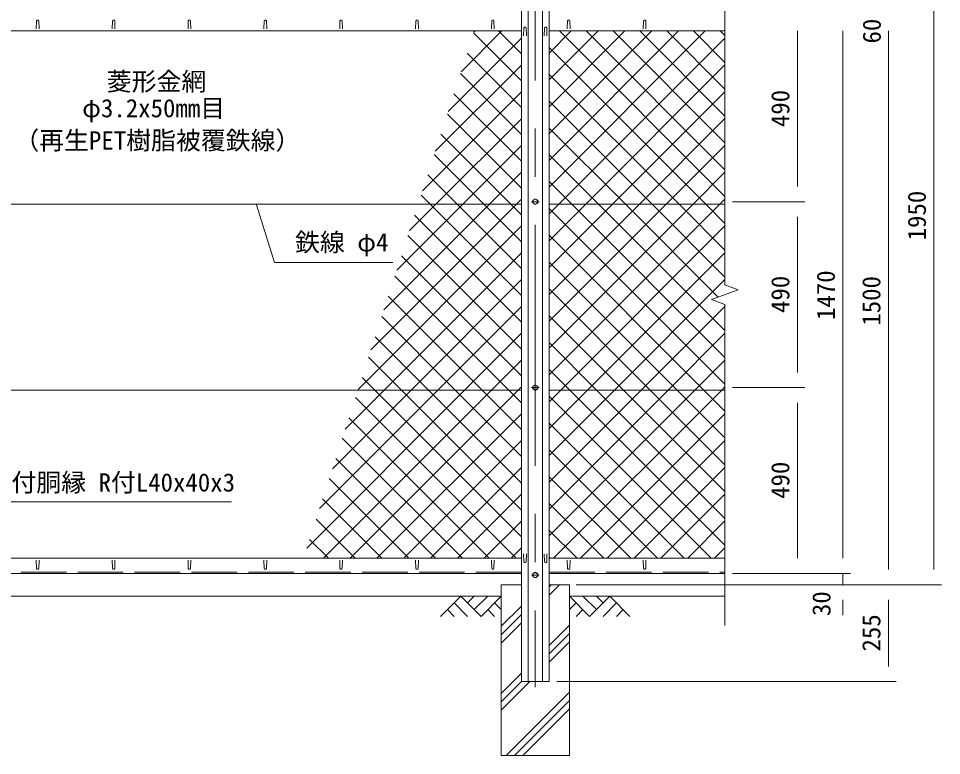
# Model space of a CAD drawing. Units: millimetres, scale not verified. Extents: x -4200 to 4200, y -2970 to 2970.
# Drawn here: x -2748 to -314, y -356 to 1587 of the extents above; entities that cross this region are included whole.
import ezdxf
from ezdxf.enums import TextEntityAlignment as Align

# ---------------------------------------------------------------- set-up
doc = ezdxf.new("R2010")
doc.units = ezdxf.units.MM
doc.header["$LTSCALE"] = 20
doc.linetypes.add('DASHED', pattern=[7.5, 6, -1.5])
doc.linetypes.add('USER1', pattern=[50.8, 31.75, -6.35, 6.35, -6.35])
for name, color, linetype, lineweight in [('0-0_D-STR1', 1, 'Continuous', 18), ('0-1_D-BMK', 2, 'USER1', 13), ('0-2_D-STR-DIM', 7, 'Continuous', 9), ('0-3_D-STR3', 3, 'Continuous', 13), ('0-4_D-BGD', 7, 'Continuous', 9), ('0-5_D-STR4', 7, 'Continuous', 9), ('0-6_D-DCR-HCH', 7, 'Continuous', 9), ('0-7_D-STR-TXT', 7, 'Continuous', 9), ('0-A_D-STR2', 7, 'Continuous', 9)]:
    doc.layers.add(name, color=color, linetype=linetype, lineweight=lineweight)
doc.styles.add('ＭＳ ゴシック', font='')
doc.styles.get('ＭＳ ゴシック').set_extended_font_data('MS Gothic')

msp = doc.modelspace()

# ---------------------------------------------------------------- linework, layer by layer
at = {"layer": '0-0_D-STR1'}
for p, q in [((-1421.47, -161.02), (-1421.47, 2043.69)), ((-1403.97, -161.02), (-1403.97, 2043.69)), ((-1365.97, -161.02), (-1365.97, 2043.69)), ((-1348.47, -161.02), (-1348.47, 2043.69)), ((-2699.97, 1580.85), (-2700.72, 1559.35)), ((-2693.97, 1580.85), (-2693.22, 1559.35)), ((-2499.97, 1580.85), (-2500.72, 1559.35)), ((-2493.97, 1580.85), (-2493.22, 1559.35)), ((-2299.97, 1580.85), (-2300.72, 1559.35)), ((-2293.97, 1580.85), (-2293.22, 1559.35)), ((-2099.97, 1580.85), (-2100.72, 1559.35)), ((-2093.97, 1580.85), (-2093.22, 1559.35)), ((-1899.97, 1580.85), (-1900.72, 1559.35)), ((-1893.97, 1580.85), (-1893.22, 1559.35)), ((-1699.97, 1580.85), (-1700.72, 1559.35)), ((-1693.97, 1580.85), (-1693.22, 1559.35)), ((-1499.97, 1580.85), (-1500.72, 1559.35)), ((-1493.97, 1580.85), (-1493.22, 1559.35)), ((-1414.97, 1562.36), (-1415.72, 1540.86)), ((-1408.97, 1562.36), (-1408.22, 1540.86)), ((-1360.97, 1562.36), (-1361.72, 1540.86)), ((-1354.97, 1562.36), (-1354.22, 1540.86)), ((-1299.97, 1580.85), (-1300.72, 1559.35)), ((-1293.97, 1580.85), (-1293.22, 1559.35)), ((-1099.97, 1580.85), (-1100.72, 1559.35)), ((-1093.97, 1580.85), (-1093.22, 1559.35)), ((-3359.97, 1553.98), (-1421.47, 1553.98)), ((-884.97, 1553.98), (-1348.47, 1553.98)), ((-1414.97, 154.31), (-1415.72, 175.81)), ((-1408.97, 154.31), (-1408.22, 175.81)), ((-1360.97, 154.31), (-1361.72, 175.81)), ((-1354.97, 154.31), (-1354.22, 175.81)), ((-3359.97, 163.98), (-1421.47, 163.98)), ((-2699.97, 137.11), (-2700.72, 158.61)), ((-2693.97, 137.11), (-2693.22, 158.61)), ((-2499.97, 137.11), (-2500.72, 158.61)), ((-2493.97, 137.11), (-2493.22, 158.61)), ((-2299.97, 137.11), (-2300.72, 158.61)), ((-2293.97, 137.11), (-2293.22, 158.61)), ((-2099.97, 137.11), (-2100.72, 158.61)), ((-2093.97, 137.11), (-2093.22, 158.61)), ((-1899.97, 137.11), (-1900.72, 158.61)), ((-1893.97, 137.11), (-1893.22, 158.61)), ((-1699.97, 137.11), (-1700.72, 158.61)), ((-1693.97, 137.11), (-1693.22, 158.61)), ((-1499.97, 137.11), (-1500.72, 158.61)), ((-1493.97, 137.11), (-1493.22, 158.61)), ((-884.97, 163.98), (-1348.47, 163.98)), ((-1299.97, 137.11), (-1300.72, 158.61)), ((-1293.97, 137.11), (-1293.22, 158.61)), ((-1099.97, 137.11), (-1100.72, 158.61)), ((-1093.97, 137.11), (-1093.22, 158.61)), ((-1421.47, 123.98), (-3359.97, 123.98)), ((-1348.47, 123.98), (-884.97, 123.98)), ((-1421.47, -161.02), (-1348.47, -161.02))]:
    msp.add_line(p, q, dxfattribs=at)
at = {"layer": '0-0_D-STR1', "linetype": 'DASHED'}
for p, q in [((-1421.47, 126.98), (-3359.97, 126.98)), ((-1348.47, 126.98), (-884.97, 126.98))]:
    msp.add_line(p, q, dxfattribs=at)
at = {"layer": '0-0_D-STR1'}
for centre, start, end in [((-2696.97, 1579.6), 22.61986, 157.38014), ((-2496.97, 1579.6), 22.61986, 157.38014), ((-2296.97, 1579.6), 22.61986, 157.38014), ((-2096.97, 1579.6), 22.61986, 157.38014), ((-1896.97, 1579.6), 22.61986, 157.38014), ((-1696.97, 1579.6), 22.61986, 157.38014), ((-1496.97, 1579.6), 22.61986, 157.38014), ((-1296.97, 1579.6), 22.61986, 157.38014), ((-1096.97, 1579.6), 22.61986, 157.38014), ((-1411.97, 1561.11), 22.61986, 157.38014), ((-1357.97, 1561.11), 22.61986, 157.38014), ((-1411.97, 155.56), 202.61986, 337.38014), ((-1357.97, 155.56), 202.61986, 337.38014), ((-2696.97, 138.36), 202.61986, 337.38014), ((-2496.97, 138.36), 202.61986, 337.38014), ((-2296.97, 138.36), 202.61986, 337.38014), ((-2096.97, 138.36), 202.61986, 337.38014), ((-1896.97, 138.36), 202.61986, 337.38014), ((-1696.97, 138.36), 202.61986, 337.38014), ((-1496.97, 138.36), 202.61986, 337.38014), ((-1296.97, 138.36), 202.61986, 337.38014), ((-1096.97, 138.36), 202.61986, 337.38014)]:
    msp.add_arc(centre, 3.25, start, end, dxfattribs=at)
at = {"layer": '0-1_D-BMK'}
for p, q in [((-1384.97, 2058.69), (-1384.97, -176.02)), ((-1374.97, 1103.98), (-1394.97, 1103.98)), ((-1374.97, 613.98), (-1394.97, 613.98)), ((-1374.97, 119.48), (-1394.97, 119.48))]:
    msp.add_line(p, q, dxfattribs=at)
at = {"layer": '0-2_D-STR-DIM'}
for p, q in [((-884.97, 2093.14), (-884.97, 884.63)), ((-333.93, 133.98), (-333.93, 2003.69)), ((-693.93, 1143.98), (-693.93, 1553.98)), ((-573.93, 1553.98), (-573.93, 163.98)), ((-453.93, 1553.98), (-453.93, 133.98)), ((-453.93, 1553.98), (-453.93, 1513.98)), ((-864.97, 1103.98), (-673.93, 1103.98)), ((-864.97, 1103.98), (-673.93, 1103.98)), ((-693.93, 1063.98), (-693.93, 653.98)), ((-849.74, 871.81), (-884.97, 884.63)), ((-920.21, 846.15), (-849.74, 871.81)), ((-884.97, 833.33), (-920.21, 846.15)), ((-884.97, 833.33), (-884.97, -13.33)), ((-864.97, 613.98), (-673.93, 613.98)), ((-864.97, 613.98), (-673.93, 613.98)), ((-693.93, 163.98), (-693.93, 573.98)), ((-573.93, 163.98), (-573.93, 203.98)), ((-864.97, 123.98), (-673.93, 123.98)), ((-864.97, 123.98), (-553.93, 123.98)), ((-864.97, 123.98), (-553.93, 123.98)), ((-573.93, 123.98), (-573.93, 93.98)), ((-1277.2, 93.98), (-433.93, 93.98)), ((-1274.97, 93.98), (-553.93, 93.98)), ((-1274.97, 93.98), (-433.93, 93.98)), ((-1274.97, 93.98), (-313.93, 93.98)), ((-573.93, 53.98), (-573.93, 13.98)), ((-453.93, 53.98), (-453.93, -121.02)), ((-1328.47, -161.02), (-433.93, -161.02))]:
    msp.add_line(p, q, dxfattribs=at)
at = {"layer": '0-3_D-STR3'}
for p, q in [((-1421.47, 1097.23), (-3359.97, 1097.23)), ((-884.97, 1097.23), (-1348.47, 1097.23)), ((-1384.97, 621.49), (-1391.47, 617.73)), ((-1391.47, 617.73), (-1391.47, 610.23)), ((-1391.47, 610.23), (-1384.97, 606.47)), ((-1378.47, 617.73), (-1384.97, 621.49)), ((-1384.97, 606.47), (-1378.47, 610.23)), ((-1378.47, 610.23), (-1378.47, 617.73)), ((-1421.47, 607.23), (-3359.97, 607.23)), ((-884.97, 607.23), (-1348.47, 607.23)), ((-1384.97, 126.99), (-1391.47, 123.23)), ((-1391.47, 123.23), (-1391.47, 115.73)), ((-1378.47, 123.23), (-1384.97, 126.99)), ((-1378.47, 115.73), (-1378.47, 123.23)), ((-1391.47, 115.73), (-1384.97, 111.97)), ((-1384.97, 111.97), (-1378.47, 115.73))]:
    msp.add_line(p, q, dxfattribs=at)
msp.add_lwpolyline([(-1378.47, 1107.73), (-1384.97, 1111.49), (-1391.47, 1107.73), (-1391.47, 1100.23), (-1384.97, 1096.47), (-1378.47, 1100.23)], close=True, dxfattribs=at)
for centre in [(-1384.97, 1103.98), (-1384.97, 613.98), (-1384.97, 119.48)]:
    msp.add_circle(centre, 6.25, dxfattribs=at)
at = {"layer": '0-4_D-BGD'}
for p, q in [((-1474.97, 63.98), (-3294.97, 63.98)), ((-1294.97, 63.98), (-884.97, 63.98))]:
    msp.add_line(p, q, dxfattribs=at)
at = {"layer": '0-5_D-STR4'}
for p, q in [((-1474.97, 93.98), (-1474.97, -356.02)), ((-1421.47, 93.98), (-1474.97, 93.98)), ((-1294.97, 93.98), (-1348.47, 93.98)), ((-1294.97, 93.98), (-1294.97, -356.02)), ((-1294.97, -356.02), (-1474.97, -356.02))]:
    msp.add_line(p, q, dxfattribs=at)
at = {"layer": '0-6_D-DCR-HCH'}
for p, q in [((-1348.47, 66.92), (-1321.41, 93.98)), ((-1348.47, 89.02), (-1343.51, 93.98)), ((-1581.4, 63.98), (-1634.61, 10.77)), ((-1581.4, 63.98), (-1528.19, 10.77)), ((-1563.66, 46.24), (-1545.92, 63.98)), ((-1545.92, 28.5), (-1510.45, 63.98)), ((-1528.19, 10.77), (-1474.97, 63.98)), ((-1241.76, 10.77), (-1294.97, 63.98)), ((-1224.03, 28.5), (-1259.5, 63.98)), ((-1188.55, 63.98), (-1241.76, 10.77)), ((-1206.2, 46.15), (-1224.03, 63.98)), ((-1188.55, 63.98), (-1135.34, 10.77)), ((-1616.87, 28.5), (-1599.05, 10.77)), ((-1599.14, 46.24), (-1563.5, 10.77)), ((-1510.45, 28.5), (-1492.63, 10.77)), ((-1492.71, 46.24), (-1474.97, 28.59)), ((-1474.97, -15.39), (-1421.47, 38.11)), ((-1277.24, 46.24), (-1294.97, 28.59)), ((-1259.5, 28.5), (-1277.32, 10.77)), ((-1170.81, 46.24), (-1206.45, 10.77)), ((-1153.08, 28.5), (-1170.89, 10.77)), ((-1474.97, -37.48), (-1421.47, 16.02)), ((-1474.97, -59.58), (-1421.47, -6.08)), ((-1348.47, -65.66), (-1294.97, -12.16)), ((-1348.47, -87.76), (-1294.97, -34.26)), ((-1348.47, -109.86), (-1294.97, -56.36)), ((-1474.97, -192.16), (-1421.47, -138.66)), ((-1474.97, -214.26), (-1421.47, -160.76)), ((-1474.97, -236.36), (-1399.64, -161.02)), ((-1462.05, -356.02), (-1294.97, -188.94)), ((-1439.96, -356.02), (-1294.97, -211.04)), ((-1417.86, -356.02), (-1294.97, -233.14))]:
    msp.add_line(p, q, dxfattribs=at)
at = {"layer": '0-7_D-STR-TXT'}
for points in [[(-1760.92, 943.6), (-2072.25, 943.6), (-2120.34, 1095.32)], [(-2185.85, 312.85), (-2883.73, 312.85), (-2929.09, 165.89)]]:
    msp.add_lwpolyline(points, dxfattribs=at)
at = {"layer": '0-A_D-STR2'}
for p, q in [((-1614.75, 1341.6), (-1421.47, 1534.87)), ((-1580.83, 1446.22), (-1473.08, 1553.98)), ((-1421.47, 1422.54), (-1547.62, 1548.69)), ((-1546.92, 1550.85), (-1543.79, 1553.98)), ((-1421.47, 1493.25), (-1482.2, 1553.98)), ((-1348.47, 1495.78), (-1290.27, 1553.98)), ((-1348.47, 1425.07), (-1219.56, 1553.98)), ((-1348.47, 1354.35), (-1148.85, 1553.98)), ((-1348.47, 1283.64), (-1078.14, 1553.98)), ((-1348.47, 1212.93), (-1007.43, 1553.98)), ((-1348.47, 1142.22), (-936.72, 1553.98)), ((-1322.76, 1097.23), (-884.97, 1535.01)), ((-884.97, 1117.5), (-1321.45, 1553.98)), ((-884.97, 1188.21), (-1250.74, 1553.98)), ((-884.97, 1258.92), (-1180.03, 1553.98)), ((-884.97, 1329.63), (-1109.32, 1553.98)), ((-884.97, 1400.34), (-1038.61, 1553.98)), ((-884.97, 1471.05), (-967.9, 1553.98)), ((-884.97, 1541.76), (-897.19, 1553.98)), ((-935.41, 1097.23), (-1348.47, 1510.29)), ((-1421.47, 1351.83), (-1564.93, 1495.29)), ((-1648.67, 1236.97), (-1421.47, 1464.16)), ((-1252.05, 1097.23), (-884.97, 1464.3)), ((-1421.47, 1281.12), (-1582.24, 1441.89)), ((-1006.12, 1097.23), (-1348.47, 1439.58)), ((-1682.58, 1132.34), (-1421.47, 1393.45)), ((-1421.47, 1210.41), (-1599.55, 1388.49)), ((-1181.34, 1097.23), (-884.97, 1393.59)), ((-1646.98, 1097.23), (-1421.47, 1322.74)), ((-1421.47, 1139.7), (-1616.86, 1335.08)), ((-1110.63, 1097.23), (-884.97, 1322.88)), ((-1449.72, 1097.23), (-1634.17, 1281.68)), ((-1576.27, 1097.23), (-1421.47, 1252.03)), ((-1039.91, 1097.23), (-884.97, 1252.17)), ((-1520.43, 1097.23), (-1651.48, 1228.28)), ((-1218.26, 1097.23), (-1348.47, 1227.45)), ((-1591.14, 1097.23), (-1668.79, 1174.88)), ((-1505.56, 1097.23), (-1421.47, 1181.32)), ((-969.2, 1097.23), (-884.97, 1181.46)), ((-1288.97, 1097.23), (-1348.47, 1156.74)), ((-1661.85, 1097.23), (-1686.1, 1121.48)), ((-1818.25, 713.83), (-1434.85, 1097.23)), ((-1784.33, 818.46), (-1505.56, 1097.23)), ((-1750.41, 923.09), (-1576.27, 1097.23)), ((-1716.5, 1027.72), (-1646.98, 1097.23)), ((-1421.47, 856.86), (-1661.85, 1097.23)), ((-1421.47, 927.57), (-1591.14, 1097.23)), ((-1421.47, 998.28), (-1520.43, 1097.23)), ((-1421.47, 1068.99), (-1449.72, 1097.23)), ((-1434.85, 1097.23), (-1421.47, 1110.61)), ((-1348.47, 1071.51), (-1322.76, 1097.23)), ((-1348.47, 1000.8), (-1252.05, 1097.23)), ((-1348.47, 930.09), (-1181.34, 1097.23)), ((-1348.47, 859.38), (-1110.63, 1097.23)), ((-1348.47, 788.67), (-1039.91, 1097.23)), ((-1348.47, 717.96), (-969.2, 1097.23)), ((-1348.47, 647.25), (-898.49, 1097.23)), ((-884.97, 693.24), (-1288.97, 1097.23)), ((-884.97, 763.95), (-1218.26, 1097.23)), ((-884.97, 976.08), (-1006.12, 1097.23)), ((-884.97, 1046.79), (-935.41, 1097.23)), ((-898.49, 1097.23), (-884.97, 1110.75)), ((-884.97, 622.53), (-1348.47, 1086.03)), ((-1421.47, 786.15), (-1703.41, 1068.08)), ((-1852.16, 609.21), (-1421.47, 1039.9)), ((-1317.78, 607.23), (-884.97, 1040.04)), ((-1421.47, 715.44), (-1720.72, 1014.68)), ((-940.39, 607.23), (-1348.47, 1015.32)), ((-1783.43, 607.23), (-1421.47, 969.19)), ((-1421.47, 644.72), (-1738.03, 961.28)), ((-1247.07, 607.23), (-884.97, 969.33)), ((-1011.1, 607.23), (-1348.47, 944.6)), ((-1454.69, 607.23), (-1755.34, 907.88)), ((-1712.72, 607.23), (-1421.47, 898.47)), ((-1176.36, 607.23), (-884.97, 898.62)), ((-1525.4, 607.23), (-1772.65, 854.48)), ((-1081.81, 607.23), (-1348.47, 873.89)), ((-850.96, 871.36), (-852.37, 872.76)), ((-1642.01, 607.23), (-1421.47, 827.76)), ((-1105.65, 607.23), (-884.97, 827.91)), ((-1152.52, 607.23), (-1348.47, 803.18)), ((-1596.11, 607.23), (-1789.96, 801.08)), ((-1571.3, 607.23), (-1421.47, 757.05)), ((-1034.94, 607.23), (-884.97, 757.19)), ((-1666.82, 607.23), (-1807.27, 747.68)), ((-1223.23, 607.23), (-1348.47, 732.47)), ((-1737.53, 607.23), (-1824.58, 694.28)), ((-1500.59, 607.23), (-1421.47, 686.34)), ((-964.23, 607.23), (-884.97, 686.48)), ((-1293.94, 607.23), (-1348.47, 661.76)), ((-1808.24, 607.23), (-1841.9, 640.88)), ((-1429.88, 607.23), (-1421.47, 615.63)), ((-1987.83, 190.7), (-1571.3, 607.23)), ((-1953.91, 295.33), (-1642.01, 607.23)), ((-1943.84, 163.98), (-1500.59, 607.23)), ((-1920, 399.95), (-1712.72, 607.23)), ((-1886.08, 504.58), (-1783.43, 607.23)), ((-1873.13, 163.98), (-1429.88, 607.23)), ((-1435.7, 163.98), (-1859.21, 587.48)), ((-1421.47, 220.46), (-1808.24, 607.23)), ((-1421.47, 291.17), (-1737.53, 607.23)), ((-1421.47, 361.88), (-1666.82, 607.23)), ((-1421.47, 432.59), (-1596.11, 607.23)), ((-1421.47, 503.3), (-1525.4, 607.23)), ((-1421.47, 574.01), (-1454.69, 607.23)), ((-1348.47, 576.54), (-1317.78, 607.23)), ((-1348.47, 505.83), (-1247.07, 607.23)), ((-1348.47, 435.12), (-1176.36, 607.23)), ((-1348.47, 364.41), (-1105.65, 607.23)), ((-1348.47, 293.69), (-1034.94, 607.23)), ((-1348.47, 222.98), (-964.23, 607.23)), ((-921.4, 163.98), (-1348.47, 591.05)), ((-884.97, 198.26), (-1293.94, 607.23)), ((-884.97, 268.97), (-1223.23, 607.23)), ((-884.97, 339.68), (-1152.52, 607.23)), ((-884.97, 410.39), (-1081.81, 607.23)), ((-884.97, 481.1), (-1011.1, 607.23)), ((-884.97, 551.82), (-940.39, 607.23)), ((-1802.42, 163.98), (-1421.47, 544.92)), ((-1266.06, 163.98), (-884.97, 545.06)), ((-1506.41, 163.98), (-1876.52, 534.08)), ((-992.11, 163.98), (-1348.47, 520.34)), ((-1577.13, 163.98), (-1893.83, 480.68)), ((-1731.71, 163.98), (-1421.47, 474.21)), ((-1195.35, 163.98), (-884.97, 474.35)), ((-1062.82, 163.98), (-1348.47, 449.63)), ((-1647.84, 163.98), (-1911.14, 427.28)), ((-1661, 163.98), (-1421.47, 403.5)), ((-1124.64, 163.98), (-884.97, 403.64)), ((-1718.55, 163.98), (-1928.45, 373.88)), ((-1133.53, 163.98), (-1348.47, 378.92)), ((-1789.26, 163.98), (-1945.76, 320.48)), ((-1590.28, 163.98), (-1421.47, 332.79)), ((-1053.93, 163.98), (-884.97, 332.93)), ((-1204.25, 163.98), (-1348.47, 308.21)), ((-1859.97, 163.98), (-1963.07, 267.08)), ((-1519.57, 163.98), (-1421.47, 262.08)), ((-983.21, 163.98), (-884.97, 262.22)), ((-1274.96, 163.98), (-1348.47, 237.5)), ((-1930.68, 163.98), (-1980.38, 213.68)), ((-1448.86, 163.98), (-1421.47, 191.37)), ((-912.5, 163.98), (-884.97, 191.51)), ((-1345.67, 163.98), (-1348.47, 166.79))]:
    msp.add_line(p, q, dxfattribs=at)
for points in [[(-884.97, 905.37), (-1076.84, 1097.23), (-1348.47, 1368.87)], [(-902.81, 852.49), (-1147.55, 1097.23), (-1348.47, 1298.16)], [(-1336.77, 163.98), (-893.52, 607.23), (-884.97, 615.77)]]:
    msp.add_lwpolyline(points, dxfattribs=at)

# ---------------------------------------------------------------- texts
at = {"layer": '0-2_D-STR-DIM', "style": 'ＭＳ ゴシック'}
for s, p in [('60', (-459.53, 1520.9)), ('490', (-700.68, 1300.48)), ('1950', (-340.68, 1001.94)), ('490', (-700.68, 810.48)), ('1470', (-580.68, 792.08)), ('1500', (-460.68, 777.08)), ('490', (-700.68, 320.48)), ('30', (-592.19, 11.56)), ('255', (-460.68, -81.87))]:
    msp.add_text(s, height=48.09, rotation=90, dxfattribs=at).set_placement(p, align=Align.BOTTOM_LEFT)
at = {"layer": '0-7_D-STR-TXT', "style": 'ＭＳ ゴシック'}
for s, p in [('菱形金網', (-2514.92, 1382.46)), ('φ3.2x50mm目', (-2579.9, 1312.02)), ('（再生PET樹脂被覆鉄線）', (-2758.58, 1227.04)), ('鉄線 φ4', (-2018.53, 958.47)), ('爪付胴縁 R付L40x40x3', (-2831.79, 325.43))]:
    msp.add_text(s, height=48.09, dxfattribs=at).set_placement(p, align=Align.BOTTOM_LEFT)

doc.saveas('drawing.dxf')
